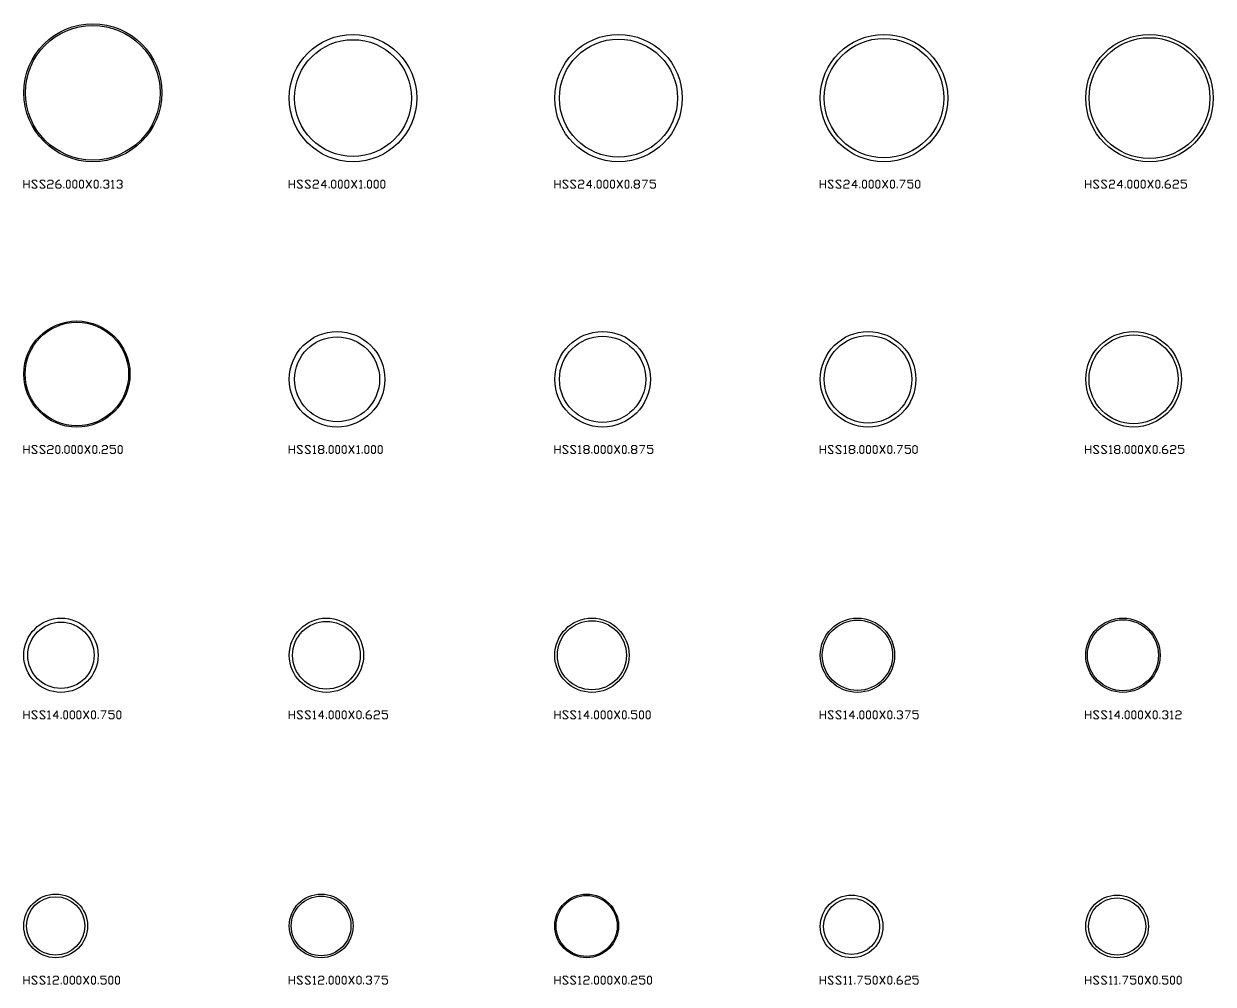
# Model space of a CAD drawing. Header units: inches. Extents: x 0 to 972, y -455 to 28.
# Drawn here: x 500 to 724, y -155 to 26 of the extents above; entities that cross this region are included whole.
import ezdxf

# ---------------------------------------------------------------- set-up
doc = ezdxf.new("R2010")
doc.units = ezdxf.units.IN
doc.header["$MEASUREMENT"] = 0
doc.layers.add('AISC_STEEL', color=7, linetype='Continuous')

msp = doc.modelspace()

# ---------------------------------------------------------------- linework, layer by layer
at = {"color": 3, "lineweight": 0}
for p, q in [((500, -5), (500, -3.5)), ((500, -4.24), (501, -4.24)), ((501, -3.5), (501, -5)), ((511.75, -5), (512.74, -3.5)), ((511.75, -3.5), (512.74, -5)), ((550, -5), (550, -3.5)), ((550, -4.24), (551, -4.24)), ((551, -3.5), (551, -5)), ((561.74, -5), (562.74, -3.5)), ((561.74, -3.5), (562.74, -5)), ((600, -5), (600, -3.5)), ((600, -4.24), (600.99, -4.24)), ((600.99, -3.5), (600.99, -5)), ((611.74, -5), (612.74, -3.5)), ((611.74, -3.5), (612.74, -5)), ((615.23, -4.24), (615.73, -4.24)), ((649.96, -5), (649.96, -3.5)), ((649.96, -4.24), (650.96, -4.24)), ((650.96, -3.5), (650.96, -5)), ((661.7, -5), (662.7, -3.5)), ((661.7, -3.5), (662.7, -5)), ((699.95, -5), (699.95, -3.5)), ((699.95, -4.24), (700.95, -4.24)), ((700.95, -3.5), (700.95, -5)), ((711.7, -5), (712.69, -3.5)), ((711.7, -3.5), (712.69, -5)), ((507.52, -5), (507.52, -4.73)), ((514.51, -5), (514.51, -4.73)), ((516.5, -5), (517, -5)), ((557.48, -5), (557.48, -4.73)), ((563.24, -5), (563.74, -5)), ((564.24, -5), (564.24, -4.73)), ((607.48, -5), (607.48, -4.73)), ((614.47, -5), (614.47, -4.73)), ((657.48, -5), (657.48, -4.73)), ((664.46, -5), (664.46, -4.73)), ((707.44, -5), (707.44, -4.73)), ((714.46, -5), (714.46, -4.73)), ((500, -55), (500, -53.5)), ((501, -53.5), (501, -55)), ((511.51, -55), (512.51, -53.5)), ((511.51, -53.5), (512.51, -55)), ((550, -55), (550, -53.5)), ((551, -53.5), (551, -55)), ((561.24, -55), (562.24, -53.5)), ((561.24, -53.5), (562.24, -55)), ((600, -55), (600, -53.5)), ((600.99, -53.5), (600.99, -55)), ((611.24, -55), (612.24, -53.5)), ((611.24, -53.5), (612.24, -55)), ((649.96, -55), (649.96, -53.5)), ((650.96, -53.5), (650.96, -55)), ((661.2, -55), (662.2, -53.5)), ((661.2, -53.5), (662.2, -55)), ((699.95, -55), (699.95, -53.5)), ((700.95, -53.5), (700.95, -55)), ((711.2, -55), (712.2, -53.5)), ((711.2, -53.5), (712.2, -55)), ((500, -54.23), (501, -54.23)), ((507.26, -55), (507.26, -54.73)), ((514.24, -55), (514.24, -54.73)), ((550, -54.23), (551, -54.23)), ((554.49, -55), (554.99, -55)), ((555.75, -54.23), (556.25, -54.23)), ((556.99, -55), (556.99, -54.73)), ((562.74, -55), (563.24, -55)), ((563.74, -55), (563.74, -54.73)), ((600, -54.23), (600.99, -54.23)), ((604.49, -55), (604.99, -55)), ((605.72, -54.23), (606.22, -54.23)), ((606.98, -55), (606.98, -54.73)), ((613.97, -55), (613.97, -54.73)), ((614.73, -54.23), (615.23, -54.23)), ((649.96, -54.23), (650.96, -54.23)), ((654.45, -55), (654.95, -55)), ((655.71, -54.23), (656.21, -54.23)), ((656.98, -55), (656.98, -54.73)), ((663.96, -55), (663.96, -54.73)), ((699.95, -54.23), (700.95, -54.23)), ((704.45, -55), (704.94, -55)), ((705.71, -54.23), (706.21, -54.23)), ((706.94, -55), (706.94, -54.73)), ((713.96, -55), (713.96, -54.73)), ((500, -104.99), (500, -103.5)), ((500, -104.23), (501, -104.23)), ((501, -103.5), (501, -104.99)), ((504.49, -104.99), (505.03, -104.99)), ((507.02, -104.99), (507.02, -104.73)), ((511.25, -104.99), (512.25, -103.5)), ((511.25, -103.5), (512.25, -104.99)), ((514.01, -104.99), (514.01, -104.73)), ((550, -104.99), (550, -103.5)), ((550, -104.23), (551, -104.23)), ((551, -103.5), (551, -104.99)), ((554.49, -104.99), (554.99, -104.99)), ((556.99, -104.99), (556.99, -104.73)), ((561.24, -104.99), (562.24, -103.5)), ((561.24, -103.5), (562.24, -104.99)), ((564, -104.99), (564, -104.73)), ((600, -104.99), (600, -103.5)), ((600, -104.23), (600.99, -104.23)), ((600.99, -103.5), (600.99, -104.99)), ((604.49, -104.99), (604.99, -104.99)), ((606.98, -104.99), (606.98, -104.73)), ((611.24, -104.99), (612.24, -103.5)), ((611.24, -103.5), (612.24, -104.99)), ((613.97, -104.99), (613.97, -104.73)), ((649.96, -104.99), (649.96, -103.5)), ((649.96, -104.23), (650.96, -104.23)), ((650.96, -103.5), (650.96, -104.99)), ((654.45, -104.99), (654.95, -104.99)), ((656.98, -104.99), (656.98, -104.73)), ((661.2, -104.99), (662.2, -103.5)), ((661.2, -103.5), (662.2, -104.99)), ((663.96, -104.99), (663.96, -104.73)), ((699.95, -104.99), (699.95, -103.5)), ((699.95, -104.23), (700.95, -104.23)), ((700.95, -103.5), (700.95, -104.99)), ((704.45, -104.99), (704.94, -104.99)), ((706.94, -104.99), (706.94, -104.73)), ((711.2, -104.99), (712.2, -103.5)), ((711.2, -103.5), (712.2, -104.99)), ((713.96, -104.99), (713.96, -104.73)), ((715.95, -104.99), (716.45, -104.99)), ((500, -154.99), (500, -153.49)), ((500, -154.22), (501, -154.22)), ((501, -153.49), (501, -154.99)), ((511.25, -154.99), (512.25, -153.49)), ((511.25, -153.49), (512.25, -154.99)), ((550, -154.99), (550, -153.49)), ((550, -154.22), (551, -154.22)), ((551, -153.49), (551, -154.99)), ((561.24, -154.99), (562.24, -153.49)), ((561.24, -153.49), (562.24, -154.99)), ((600, -154.99), (600, -153.49)), ((600, -154.22), (600.99, -154.22)), ((600.99, -153.49), (600.99, -154.99)), ((611.24, -154.99), (612.24, -153.49)), ((611.24, -153.49), (612.24, -154.99)), ((649.96, -154.99), (649.96, -153.49)), ((649.96, -154.22), (650.96, -154.22)), ((650.96, -153.49), (650.96, -154.99)), ((661.2, -154.99), (662.2, -153.49)), ((661.2, -153.49), (662.2, -154.99)), ((699.95, -154.99), (699.95, -153.49)), ((699.95, -154.22), (700.95, -154.22)), ((700.95, -153.49), (700.95, -154.99)), ((711.2, -154.99), (712.2, -153.49)), ((711.2, -153.49), (712.2, -154.99)), ((504.49, -154.99), (505.03, -154.99)), ((507.02, -154.99), (507.02, -154.72)), ((514.01, -154.99), (514.01, -154.72)), ((554.49, -154.99), (554.99, -154.99)), ((556.99, -154.99), (556.99, -154.72)), ((564, -154.99), (564, -154.72)), ((604.49, -154.99), (604.99, -154.99)), ((606.98, -154.99), (606.98, -154.72)), ((613.97, -154.99), (613.97, -154.72)), ((654.45, -154.99), (654.95, -154.99)), ((655.45, -154.99), (655.95, -154.99)), ((656.48, -154.99), (656.48, -154.72)), ((663.96, -154.99), (663.96, -154.72)), ((704.45, -154.99), (704.94, -154.99)), ((705.44, -154.99), (705.94, -154.99)), ((706.44, -154.99), (706.44, -154.72)), ((713.96, -154.99), (713.96, -154.72))]:
    msp.add_line(p, q, dxfattribs=at)
for points in [[(501.5, -4.73), (501.77, -5), (502.27, -5), (502.5, -4.73), (501.5, -3.74), (501.77, -3.5), (502.27, -3.5), (502.5, -3.74)], [(503, -4.73), (503.26, -5), (503.76, -5), (504, -4.73), (503, -3.74), (503.26, -3.5), (503.76, -3.5), (504, -3.74)], [(504.49, -3.74), (504.76, -3.5), (505.26, -3.5), (505.53, -3.74), (505.53, -4), (505.26, -4.24), (504.76, -4.24), (504.49, -4.5), (504.49, -5), (505.53, -5)], [(506.02, -4.24), (506.76, -4.24), (507.02, -4.5), (507.02, -4.73), (506.76, -5), (506.26, -5), (506.02, -4.73), (506.02, -4), (506.52, -3.5), (506.76, -3.5)], [(515.01, -3.74), (515.27, -3.5), (515.77, -3.5), (516, -3.74), (516, -4), (515.77, -4.24)], [(515.51, -4.24), (515.77, -4.24), (516, -4.5), (516, -4.73), (515.77, -5), (515.27, -5), (515.01, -4.73)], [(516.5, -3.74), (516.77, -3.5), (516.77, -5)], [(517.5, -3.74), (517.77, -3.5), (518.27, -3.5), (518.5, -3.74), (518.5, -4), (518.27, -4.24)], [(518, -4.24), (518.27, -4.24), (518.5, -4.5), (518.5, -4.73), (518.27, -5), (517.77, -5), (517.5, -4.73)], [(551.5, -4.73), (551.73, -5), (552.23, -5), (552.49, -4.73), (551.5, -3.74), (551.73, -3.5), (552.23, -3.5), (552.49, -3.74)], [(552.99, -4.73), (553.26, -5), (553.76, -5), (553.99, -4.73), (552.99, -3.74), (553.26, -3.5), (553.76, -3.5), (553.99, -3.74)], [(554.49, -3.74), (554.76, -3.5), (555.26, -3.5), (555.49, -3.74), (555.49, -4), (555.26, -4.24), (554.76, -4.24), (554.49, -4.5), (554.49, -5), (555.49, -5)], [(556.99, -4.5), (555.99, -4.5), (556.75, -3.5), (556.75, -5)], [(563.24, -3.74), (563.51, -3.5), (563.51, -5)], [(601.49, -4.73), (601.73, -5), (602.22, -5), (602.49, -4.73), (601.49, -3.74), (601.73, -3.5), (602.22, -3.5), (602.49, -3.74)], [(602.99, -4.73), (603.22, -5), (603.72, -5), (603.99, -4.73), (602.99, -3.74), (603.22, -3.5), (603.72, -3.5), (603.99, -3.74)], [(604.49, -3.74), (604.72, -3.5), (605.22, -3.5), (605.48, -3.74), (605.48, -4), (605.22, -4.24), (604.72, -4.24), (604.49, -4.5), (604.49, -5), (605.48, -5)], [(606.98, -4.5), (605.98, -4.5), (606.72, -3.5), (606.72, -5)], [(616.46, -3.5), (617.46, -3.5), (616.73, -5)], [(617.96, -4.73), (618.22, -5), (618.72, -5), (618.99, -4.73), (618.99, -4.24), (618.72, -4), (617.96, -4), (617.96, -3.5), (618.99, -3.5)], [(651.46, -4.73), (651.72, -5), (652.22, -5), (652.45, -4.73), (651.46, -3.74), (651.72, -3.5), (652.22, -3.5), (652.45, -3.74)], [(652.95, -4.73), (653.22, -5), (653.72, -5), (653.95, -4.73), (652.95, -3.74), (653.22, -3.5), (653.72, -3.5), (653.95, -3.74)], [(654.45, -3.74), (654.72, -3.5), (655.21, -3.5), (655.45, -3.74), (655.45, -4), (655.21, -4.24), (654.72, -4.24), (654.45, -4.5), (654.45, -5), (655.45, -5)], [(656.98, -4.5), (655.95, -4.5), (656.71, -3.5), (656.71, -5)], [(664.96, -3.5), (665.96, -3.5), (665.19, -5)], [(666.46, -4.73), (666.72, -5), (667.22, -5), (667.46, -4.73), (667.46, -4.24), (667.22, -4), (666.46, -4), (666.46, -3.5), (667.46, -3.5)], [(701.45, -4.73), (701.68, -5), (702.18, -5), (702.45, -4.73), (701.45, -3.74), (701.68, -3.5), (702.18, -3.5), (702.45, -3.74)], [(702.95, -4.73), (703.18, -5), (703.68, -5), (703.95, -4.73), (702.95, -3.74), (703.18, -3.5), (703.68, -3.5), (703.95, -3.74)], [(704.45, -3.74), (704.71, -3.5), (705.21, -3.5), (705.44, -3.74), (705.44, -4), (705.21, -4.24), (704.71, -4.24), (704.45, -4.5), (704.45, -5), (705.44, -5)], [(706.94, -4.5), (705.94, -4.5), (706.71, -3.5), (706.71, -5)], [(714.96, -4.24), (715.69, -4.24), (715.95, -4.5), (715.95, -4.73), (715.69, -5), (715.19, -5), (714.96, -4.73), (714.96, -4), (715.46, -3.5), (715.69, -3.5)], [(716.45, -3.74), (716.69, -3.5), (717.19, -3.5), (717.45, -3.74), (717.45, -4), (717.19, -4.24), (716.69, -4.24), (716.45, -4.5), (716.45, -5), (717.45, -5)], [(717.95, -4.73), (718.18, -5), (718.68, -5), (718.95, -4.73), (718.95, -4.24), (718.68, -4), (717.95, -4), (717.95, -3.5), (718.95, -3.5)], [(501.5, -54.73), (501.77, -55), (502.27, -55), (502.5, -54.73), (501.5, -53.73), (501.77, -53.5), (502.27, -53.5), (502.5, -53.73)], [(503, -54.73), (503.26, -55), (503.76, -55), (504, -54.73), (503, -53.73), (503.26, -53.5), (503.76, -53.5), (504, -53.73)], [(504.49, -53.73), (504.76, -53.5), (505.26, -53.5), (505.53, -53.73), (505.53, -54), (505.26, -54.23), (504.76, -54.23), (504.49, -54.5), (504.49, -55), (505.53, -55)], [(514.77, -53.73), (515.01, -53.5), (515.51, -53.5), (515.77, -53.73), (515.77, -54), (515.51, -54.23), (515.01, -54.23), (514.77, -54.5), (514.77, -55), (515.77, -55)], [(516.27, -54.73), (516.5, -55), (517, -55), (517.27, -54.73), (517.27, -54.23), (517, -54), (516.27, -54), (516.27, -53.5), (517.27, -53.5)], [(551.5, -54.73), (551.73, -55), (552.23, -55), (552.49, -54.73), (551.5, -53.73), (551.73, -53.5), (552.23, -53.5), (552.49, -53.73)], [(552.99, -54.73), (553.26, -55), (553.76, -55), (553.99, -54.73), (552.99, -53.73), (553.26, -53.5), (553.76, -53.5), (553.99, -53.73)], [(554.49, -53.73), (554.76, -53.5), (554.76, -55)], [(562.74, -53.73), (563.01, -53.5), (563.01, -55)], [(601.49, -54.73), (601.73, -55), (602.22, -55), (602.49, -54.73), (601.49, -53.73), (601.73, -53.5), (602.22, -53.5), (602.49, -53.73)], [(602.99, -54.73), (603.22, -55), (603.72, -55), (603.99, -54.73), (602.99, -53.73), (603.22, -53.5), (603.72, -53.5), (603.99, -53.73)], [(604.49, -53.73), (604.72, -53.5), (604.72, -55)], [(615.96, -53.5), (616.96, -53.5), (616.23, -55)], [(617.46, -54.73), (617.73, -55), (618.22, -55), (618.46, -54.73), (618.46, -54.23), (618.22, -54), (617.46, -54), (617.46, -53.5), (618.46, -53.5)], [(651.46, -54.73), (651.72, -55), (652.22, -55), (652.45, -54.73), (651.46, -53.73), (651.72, -53.5), (652.22, -53.5), (652.45, -53.73)], [(652.95, -54.73), (653.22, -55), (653.72, -55), (653.95, -54.73), (652.95, -53.73), (653.22, -53.5), (653.72, -53.5), (653.95, -53.73)], [(654.45, -53.73), (654.72, -53.5), (654.72, -55)], [(664.46, -53.5), (665.46, -53.5), (664.69, -55)], [(665.96, -54.73), (666.22, -55), (666.72, -55), (666.96, -54.73), (666.96, -54.23), (666.72, -54), (665.96, -54), (665.96, -53.5), (666.96, -53.5)], [(701.45, -54.73), (701.68, -55), (702.18, -55), (702.45, -54.73), (701.45, -53.73), (701.68, -53.5), (702.18, -53.5), (702.45, -53.73)], [(702.95, -54.73), (703.18, -55), (703.68, -55), (703.95, -54.73), (702.95, -53.73), (703.18, -53.5), (703.68, -53.5), (703.95, -53.73)], [(704.45, -53.73), (704.71, -53.5), (704.71, -55)], [(714.46, -54.23), (715.19, -54.23), (715.46, -54.5), (715.46, -54.73), (715.19, -55), (714.69, -55), (714.46, -54.73), (714.46, -54), (714.96, -53.5), (715.19, -53.5)], [(715.95, -53.73), (716.19, -53.5), (716.69, -53.5), (716.95, -53.73), (716.95, -54), (716.69, -54.23), (716.19, -54.23), (715.95, -54.5), (715.95, -55), (716.95, -55)], [(717.45, -54.73), (717.68, -55), (718.18, -55), (718.45, -54.73), (718.45, -54.23), (718.18, -54), (717.45, -54), (717.45, -53.5), (718.45, -53.5)], [(501.5, -104.73), (501.77, -104.99), (502.27, -104.99), (502.5, -104.73), (501.5, -103.73), (501.77, -103.5), (502.27, -103.5), (502.5, -103.73)], [(503, -104.73), (503.26, -104.99), (503.76, -104.99), (504, -104.73), (503, -103.73), (503.26, -103.5), (503.76, -103.5), (504, -103.73)], [(504.49, -103.73), (504.76, -103.5), (504.76, -104.99)], [(506.52, -104.49), (505.53, -104.49), (506.26, -103.5), (506.26, -104.99)], [(514.51, -103.5), (515.51, -103.5), (514.77, -104.99)], [(516, -104.73), (516.27, -104.99), (516.77, -104.99), (517, -104.73), (517, -104.23), (516.77, -103.99), (516, -103.99), (516, -103.5), (517, -103.5)], [(551.5, -104.73), (551.73, -104.99), (552.23, -104.99), (552.49, -104.73), (551.5, -103.73), (551.73, -103.5), (552.23, -103.5), (552.49, -103.73)], [(552.99, -104.73), (553.26, -104.99), (553.76, -104.99), (553.99, -104.73), (552.99, -103.73), (553.26, -103.5), (553.76, -103.5), (553.99, -103.73)], [(554.49, -103.73), (554.76, -103.5), (554.76, -104.99)], [(556.49, -104.49), (555.49, -104.49), (556.25, -103.5), (556.25, -104.99)], [(564.5, -104.23), (565.24, -104.23), (565.5, -104.49), (565.5, -104.73), (565.24, -104.99), (564.74, -104.99), (564.5, -104.73), (564.5, -103.99), (565, -103.5), (565.24, -103.5)], [(566, -103.73), (566.23, -103.5), (566.73, -103.5), (567, -103.73), (567, -103.99), (566.73, -104.23), (566.23, -104.23), (566, -104.49), (566, -104.99), (567, -104.99)], [(567.5, -104.73), (567.73, -104.99), (568.23, -104.99), (568.49, -104.73), (568.49, -104.23), (568.23, -103.99), (567.5, -103.99), (567.5, -103.5), (568.49, -103.5)], [(601.49, -104.73), (601.73, -104.99), (602.22, -104.99), (602.49, -104.73), (601.49, -103.73), (601.73, -103.5), (602.22, -103.5), (602.49, -103.73)], [(602.99, -104.73), (603.22, -104.99), (603.72, -104.99), (603.99, -104.73), (602.99, -103.73), (603.22, -103.5), (603.72, -103.5), (603.99, -103.73)], [(604.49, -103.73), (604.72, -103.5), (604.72, -104.99)], [(606.48, -104.49), (605.48, -104.49), (606.22, -103.5), (606.22, -104.99)], [(614.47, -104.73), (614.73, -104.99), (615.23, -104.99), (615.46, -104.73), (615.46, -104.23), (615.23, -103.99), (614.47, -103.99), (614.47, -103.5), (615.46, -103.5)], [(651.46, -104.73), (651.72, -104.99), (652.22, -104.99), (652.45, -104.73), (651.46, -103.73), (651.72, -103.5), (652.22, -103.5), (652.45, -103.73)], [(652.95, -104.73), (653.22, -104.99), (653.72, -104.99), (653.95, -104.73), (652.95, -103.73), (653.22, -103.5), (653.72, -103.5), (653.95, -103.73)], [(654.45, -103.73), (654.72, -103.5), (654.72, -104.99)], [(656.48, -104.49), (655.45, -104.49), (656.21, -103.5), (656.21, -104.99)], [(664.46, -103.73), (664.69, -103.5), (665.19, -103.5), (665.46, -103.73), (665.46, -103.99), (665.19, -104.23)], [(664.96, -104.23), (665.19, -104.23), (665.46, -104.49), (665.46, -104.73), (665.19, -104.99), (664.69, -104.99), (664.46, -104.73)], [(665.96, -103.5), (666.96, -103.5), (666.22, -104.99)], [(667.46, -104.73), (667.72, -104.99), (668.22, -104.99), (668.45, -104.73), (668.45, -104.23), (668.22, -103.99), (667.46, -103.99), (667.46, -103.5), (668.45, -103.5)], [(701.45, -104.73), (701.68, -104.99), (702.18, -104.99), (702.45, -104.73), (701.45, -103.73), (701.68, -103.5), (702.18, -103.5), (702.45, -103.73)], [(702.95, -104.73), (703.18, -104.99), (703.68, -104.99), (703.95, -104.73), (702.95, -103.73), (703.18, -103.5), (703.68, -103.5), (703.95, -103.73)], [(704.45, -103.73), (704.71, -103.5), (704.71, -104.99)], [(706.44, -104.49), (705.44, -104.49), (706.21, -103.5), (706.21, -104.99)], [(714.46, -103.73), (714.69, -103.5), (715.19, -103.5), (715.46, -103.73), (715.46, -103.99), (715.19, -104.23)], [(714.96, -104.23), (715.19, -104.23), (715.46, -104.49), (715.46, -104.73), (715.19, -104.99), (714.69, -104.99), (714.46, -104.73)], [(715.95, -103.73), (716.19, -103.5), (716.19, -104.99)], [(716.95, -103.73), (717.19, -103.5), (717.68, -103.5), (717.95, -103.73), (717.95, -103.99), (717.68, -104.23), (717.19, -104.23), (716.95, -104.49), (716.95, -104.99), (717.95, -104.99)], [(501.5, -154.72), (501.77, -154.99), (502.27, -154.99), (502.5, -154.72), (501.5, -153.72), (501.77, -153.49), (502.27, -153.49), (502.5, -153.72)], [(503, -154.72), (503.26, -154.99), (503.76, -154.99), (504, -154.72), (503, -153.72), (503.26, -153.49), (503.76, -153.49), (504, -153.72)], [(504.49, -153.72), (504.76, -153.49), (504.76, -154.99)], [(505.53, -153.72), (505.76, -153.49), (506.26, -153.49), (506.52, -153.72), (506.52, -153.99), (506.26, -154.22), (505.76, -154.22), (505.53, -154.49), (505.53, -154.99), (506.52, -154.99)], [(514.51, -154.72), (514.77, -154.99), (515.27, -154.99), (515.51, -154.72), (515.51, -154.22), (515.27, -153.99), (514.51, -153.99), (514.51, -153.49), (515.51, -153.49)], [(551.5, -154.72), (551.73, -154.99), (552.23, -154.99), (552.49, -154.72), (551.5, -153.72), (551.73, -153.49), (552.23, -153.49), (552.49, -153.72)], [(552.99, -154.72), (553.26, -154.99), (553.76, -154.99), (553.99, -154.72), (552.99, -153.72), (553.26, -153.49), (553.76, -153.49), (553.99, -153.72)], [(554.49, -153.72), (554.76, -153.49), (554.76, -154.99)], [(555.49, -153.72), (555.75, -153.49), (556.25, -153.49), (556.49, -153.72), (556.49, -153.99), (556.25, -154.22), (555.75, -154.22), (555.49, -154.49), (555.49, -154.99), (556.49, -154.99)], [(564.5, -153.72), (564.74, -153.49), (565.24, -153.49), (565.5, -153.72), (565.5, -153.99), (565.24, -154.22)], [(565, -154.22), (565.24, -154.22), (565.5, -154.49), (565.5, -154.72), (565.24, -154.99), (564.74, -154.99), (564.5, -154.72)], [(566, -153.49), (567, -153.49), (566.23, -154.99)], [(567.5, -154.72), (567.73, -154.99), (568.23, -154.99), (568.49, -154.72), (568.49, -154.22), (568.23, -153.99), (567.5, -153.99), (567.5, -153.49), (568.49, -153.49)], [(601.49, -154.72), (601.73, -154.99), (602.22, -154.99), (602.49, -154.72), (601.49, -153.72), (601.73, -153.49), (602.22, -153.49), (602.49, -153.72)], [(602.99, -154.72), (603.22, -154.99), (603.72, -154.99), (603.99, -154.72), (602.99, -153.72), (603.22, -153.49), (603.72, -153.49), (603.99, -153.72)], [(604.49, -153.72), (604.72, -153.49), (604.72, -154.99)], [(605.48, -153.72), (605.72, -153.49), (606.22, -153.49), (606.48, -153.72), (606.48, -153.99), (606.22, -154.22), (605.72, -154.22), (605.48, -154.49), (605.48, -154.99), (606.48, -154.99)], [(614.47, -153.72), (614.73, -153.49), (615.23, -153.49), (615.46, -153.72), (615.46, -153.99), (615.23, -154.22), (614.73, -154.22), (614.47, -154.49), (614.47, -154.99), (615.46, -154.99)], [(615.96, -154.72), (616.23, -154.99), (616.73, -154.99), (616.96, -154.72), (616.96, -154.22), (616.73, -153.99), (615.96, -153.99), (615.96, -153.49), (616.96, -153.49)], [(651.46, -154.72), (651.72, -154.99), (652.22, -154.99), (652.45, -154.72), (651.46, -153.72), (651.72, -153.49), (652.22, -153.49), (652.45, -153.72)], [(652.95, -154.72), (653.22, -154.99), (653.72, -154.99), (653.95, -154.72), (652.95, -153.72), (653.22, -153.49), (653.72, -153.49), (653.95, -153.72)], [(654.45, -153.72), (654.72, -153.49), (654.72, -154.99)], [(655.45, -153.72), (655.71, -153.49), (655.71, -154.99)], [(656.98, -153.49), (657.98, -153.49), (657.21, -154.99)], [(658.47, -154.72), (658.71, -154.99), (659.21, -154.99), (659.47, -154.72), (659.47, -154.22), (659.21, -153.99), (658.47, -153.99), (658.47, -153.49), (659.47, -153.49)], [(664.46, -154.22), (665.19, -154.22), (665.46, -154.49), (665.46, -154.72), (665.19, -154.99), (664.69, -154.99), (664.46, -154.72), (664.46, -153.99), (664.96, -153.49), (665.19, -153.49)], [(665.96, -153.72), (666.22, -153.49), (666.72, -153.49), (666.96, -153.72), (666.96, -153.99), (666.72, -154.22), (666.22, -154.22), (665.96, -154.49), (665.96, -154.99), (666.96, -154.99)], [(667.46, -154.72), (667.72, -154.99), (668.22, -154.99), (668.45, -154.72), (668.45, -154.22), (668.22, -153.99), (667.46, -153.99), (667.46, -153.49), (668.45, -153.49)], [(701.45, -154.72), (701.68, -154.99), (702.18, -154.99), (702.45, -154.72), (701.45, -153.72), (701.68, -153.49), (702.18, -153.49), (702.45, -153.72)], [(702.95, -154.72), (703.18, -154.99), (703.68, -154.99), (703.95, -154.72), (702.95, -153.72), (703.18, -153.49), (703.68, -153.49), (703.95, -153.72)], [(704.45, -153.72), (704.71, -153.49), (704.71, -154.99)], [(705.44, -153.72), (705.71, -153.49), (705.71, -154.99)], [(706.94, -153.49), (707.94, -153.49), (707.21, -154.99)], [(708.44, -154.72), (708.7, -154.99), (709.2, -154.99), (709.43, -154.72), (709.43, -154.22), (709.2, -153.99), (708.44, -153.99), (708.44, -153.49), (709.43, -153.49)], [(714.46, -154.72), (714.69, -154.99), (715.19, -154.99), (715.46, -154.72), (715.46, -154.22), (715.19, -153.99), (714.46, -153.99), (714.46, -153.49), (715.46, -153.49)]]:
    msp.add_lwpolyline(points, dxfattribs=at)
for points in [[(508.25, -5), (508.25, -5), (508.52, -5), (508.75, -4.73), (508.75, -3.74), (508.52, -3.5), (508.25, -3.5), (508.02, -3.74), (508.02, -4.73)], [(509.52, -5), (509.52, -5), (509.75, -5), (510.02, -4.73), (510.02, -3.74), (509.75, -3.5), (509.52, -3.5), (509.25, -3.74), (509.25, -4.73)], [(510.75, -5), (510.75, -5), (511.01, -5), (511.25, -4.73), (511.25, -3.74), (511.01, -3.5), (510.75, -3.5), (510.52, -3.74), (510.52, -4.73)], [(513.51, -5), (513.51, -5), (513.74, -5), (514.01, -4.73), (514.01, -3.74), (513.74, -3.5), (513.51, -3.5), (513.24, -3.74), (513.24, -4.73)], [(558.25, -5), (558.25, -5), (558.48, -5), (558.75, -4.73), (558.75, -3.74), (558.48, -3.5), (558.25, -3.5), (557.98, -3.74), (557.98, -4.73)], [(559.48, -5), (559.48, -5), (559.75, -5), (559.98, -4.73), (559.98, -3.74), (559.75, -3.5), (559.48, -3.5), (559.25, -3.74), (559.25, -4.73)], [(560.74, -5), (560.74, -5), (560.98, -5), (561.24, -4.73), (561.24, -3.74), (560.98, -3.5), (560.74, -3.5), (560.48, -3.74), (560.48, -4.73)], [(565, -5), (565, -5), (565.24, -5), (565.5, -4.73), (565.5, -3.74), (565.24, -3.5), (565, -3.5), (564.74, -3.74), (564.74, -4.73)], [(566.23, -5), (566.23, -5), (566.5, -5), (566.73, -4.73), (566.73, -3.74), (566.5, -3.5), (566.23, -3.5), (566, -3.74), (566, -4.73)], [(567.5, -5), (567.5, -5), (567.73, -5), (568, -4.73), (568, -3.74), (567.73, -3.5), (567.5, -3.5), (567.23, -3.74), (567.23, -4.73)], [(608.21, -5), (608.21, -5), (608.48, -5), (608.71, -4.73), (608.71, -3.74), (608.48, -3.5), (608.21, -3.5), (607.98, -3.74), (607.98, -4.73)], [(609.48, -5), (609.48, -5), (609.74, -5), (609.98, -4.73), (609.98, -3.74), (609.74, -3.5), (609.48, -3.5), (609.24, -3.74), (609.24, -4.73)], [(610.74, -5), (610.74, -5), (610.97, -5), (611.24, -4.73), (611.24, -3.74), (610.97, -3.5), (610.74, -3.5), (610.47, -3.74), (610.47, -4.73)], [(613.47, -5), (613.47, -5), (613.73, -5), (613.97, -4.73), (613.97, -3.74), (613.73, -3.5), (613.47, -3.5), (613.24, -3.74), (613.24, -4.73)], [(615.73, -4.24), (615.96, -4.5), (615.96, -4.73), (615.73, -5), (615.23, -5), (614.96, -4.73), (614.96, -4.5), (615.23, -4.24), (614.96, -4), (614.96, -3.74), (615.23, -3.5), (615.73, -3.5), (615.96, -3.74), (615.96, -4)], [(658.21, -5), (658.21, -5), (658.47, -5), (658.71, -4.73), (658.71, -3.74), (658.47, -3.5), (658.21, -3.5), (657.98, -3.74), (657.98, -4.73)], [(659.47, -5), (659.47, -5), (659.71, -5), (659.97, -4.73), (659.97, -3.74), (659.71, -3.5), (659.47, -3.5), (659.21, -3.74), (659.21, -4.73)], [(660.7, -5), (660.7, -5), (660.97, -5), (661.2, -4.73), (661.2, -3.74), (660.97, -3.5), (660.7, -3.5), (660.47, -3.74), (660.47, -4.73)], [(663.46, -5), (663.46, -5), (663.7, -5), (663.96, -4.73), (663.96, -3.74), (663.7, -3.5), (663.46, -3.5), (663.2, -3.74), (663.2, -4.73)], [(668.22, -5), (668.22, -5), (668.45, -5), (668.72, -4.73), (668.72, -3.74), (668.45, -3.5), (668.22, -3.5), (667.95, -3.74), (667.95, -4.73)], [(708.2, -5), (708.2, -5), (708.44, -5), (708.7, -4.73), (708.7, -3.74), (708.44, -3.5), (708.2, -3.5), (707.94, -3.74), (707.94, -4.73)], [(709.43, -5), (709.43, -5), (709.7, -5), (709.93, -4.73), (709.93, -3.74), (709.7, -3.5), (709.43, -3.5), (709.2, -3.74), (709.2, -4.73)], [(710.7, -5), (710.7, -5), (710.93, -5), (711.2, -4.73), (711.2, -3.74), (710.93, -3.5), (710.7, -3.5), (710.43, -3.74), (710.43, -4.73)], [(713.46, -5), (713.46, -5), (713.69, -5), (713.96, -4.73), (713.96, -3.74), (713.69, -3.5), (713.46, -3.5), (713.19, -3.74), (713.19, -4.73)], [(506.26, -55), (506.26, -55), (506.52, -55), (506.76, -54.73), (506.76, -53.73), (506.52, -53.5), (506.26, -53.5), (506.02, -53.73), (506.02, -54.73)], [(508.02, -55), (508.02, -55), (508.25, -55), (508.52, -54.73), (508.52, -53.73), (508.25, -53.5), (508.02, -53.5), (507.75, -53.73), (507.75, -54.73)], [(509.25, -55), (509.25, -55), (509.52, -55), (509.75, -54.73), (509.75, -53.73), (509.52, -53.5), (509.25, -53.5), (509.02, -53.73), (509.02, -54.73)], [(510.52, -55), (510.52, -55), (510.75, -55), (511.01, -54.73), (511.01, -53.73), (510.75, -53.5), (510.52, -53.5), (510.25, -53.73), (510.25, -54.73)], [(513.24, -55), (513.24, -55), (513.51, -55), (513.74, -54.73), (513.74, -53.73), (513.51, -53.5), (513.24, -53.5), (513.01, -53.73), (513.01, -54.73)], [(518, -55), (518, -55), (518.27, -55), (518.5, -54.73), (518.5, -53.73), (518.27, -53.5), (518, -53.5), (517.77, -53.73), (517.77, -54.73)], [(556.25, -54.23), (556.49, -54.5), (556.49, -54.73), (556.25, -55), (555.75, -55), (555.49, -54.73), (555.49, -54.5), (555.75, -54.23), (555.49, -54), (555.49, -53.73), (555.75, -53.5), (556.25, -53.5), (556.49, -53.73), (556.49, -54)], [(557.75, -55), (557.75, -55), (557.98, -55), (558.25, -54.73), (558.25, -53.73), (557.98, -53.5), (557.75, -53.5), (557.48, -53.73), (557.48, -54.73)], [(558.98, -55), (558.98, -55), (559.25, -55), (559.48, -54.73), (559.48, -53.73), (559.25, -53.5), (558.98, -53.5), (558.75, -53.73), (558.75, -54.73)], [(560.25, -55), (560.25, -55), (560.48, -55), (560.74, -54.73), (560.74, -53.73), (560.48, -53.5), (560.25, -53.5), (559.98, -53.73), (559.98, -54.73)], [(564.5, -55), (564.5, -55), (564.74, -55), (565, -54.73), (565, -53.73), (564.74, -53.5), (564.5, -53.5), (564.24, -53.73), (564.24, -54.73)], [(565.73, -55), (565.73, -55), (566, -55), (566.23, -54.73), (566.23, -53.73), (566, -53.5), (565.73, -53.5), (565.5, -53.73), (565.5, -54.73)], [(567, -55), (567, -55), (567.23, -55), (567.5, -54.73), (567.5, -53.73), (567.23, -53.5), (567, -53.5), (566.73, -53.73), (566.73, -54.73)], [(606.22, -54.23), (606.48, -54.5), (606.48, -54.73), (606.22, -55), (605.72, -55), (605.48, -54.73), (605.48, -54.5), (605.72, -54.23), (605.48, -54), (605.48, -53.73), (605.72, -53.5), (606.22, -53.5), (606.48, -53.73), (606.48, -54)], [(607.71, -55), (607.71, -55), (607.98, -55), (608.21, -54.73), (608.21, -53.73), (607.98, -53.5), (607.71, -53.5), (607.48, -53.73), (607.48, -54.73)], [(608.98, -55), (608.98, -55), (609.24, -55), (609.48, -54.73), (609.48, -53.73), (609.24, -53.5), (608.98, -53.5), (608.71, -53.73), (608.71, -54.73)], [(610.24, -55), (610.24, -55), (610.47, -55), (610.74, -54.73), (610.74, -53.73), (610.47, -53.5), (610.24, -53.5), (609.98, -53.73), (609.98, -54.73)], [(612.97, -55), (612.97, -55), (613.24, -55), (613.47, -54.73), (613.47, -53.73), (613.24, -53.5), (612.97, -53.5), (612.74, -53.73), (612.74, -54.73)], [(615.23, -54.23), (615.46, -54.5), (615.46, -54.73), (615.23, -55), (614.73, -55), (614.47, -54.73), (614.47, -54.5), (614.73, -54.23), (614.47, -54), (614.47, -53.73), (614.73, -53.5), (615.23, -53.5), (615.46, -53.73), (615.46, -54)], [(656.21, -54.23), (656.48, -54.5), (656.48, -54.73), (656.21, -55), (655.71, -55), (655.45, -54.73), (655.45, -54.5), (655.71, -54.23), (655.45, -54), (655.45, -53.73), (655.71, -53.5), (656.21, -53.5), (656.48, -53.73), (656.48, -54)], [(657.71, -55), (657.71, -55), (657.98, -55), (658.21, -54.73), (658.21, -53.73), (657.98, -53.5), (657.71, -53.5), (657.48, -53.73), (657.48, -54.73)], [(658.97, -55), (658.97, -55), (659.21, -55), (659.47, -54.73), (659.47, -53.73), (659.21, -53.5), (658.97, -53.5), (658.71, -53.73), (658.71, -54.73)], [(660.2, -55), (660.2, -55), (660.47, -55), (660.7, -54.73), (660.7, -53.73), (660.47, -53.5), (660.2, -53.5), (659.97, -53.73), (659.97, -54.73)], [(662.97, -55), (662.97, -55), (663.2, -55), (663.46, -54.73), (663.46, -53.73), (663.2, -53.5), (662.97, -53.5), (662.7, -53.73), (662.7, -54.73)], [(667.72, -55), (667.72, -55), (667.95, -55), (668.22, -54.73), (668.22, -53.73), (667.95, -53.5), (667.72, -53.5), (667.46, -53.73), (667.46, -54.73)], [(706.21, -54.23), (706.44, -54.5), (706.44, -54.73), (706.21, -55), (705.71, -55), (705.44, -54.73), (705.44, -54.5), (705.71, -54.23), (705.44, -54), (705.44, -53.73), (705.71, -53.5), (706.21, -53.5), (706.44, -53.73), (706.44, -54)], [(707.71, -55), (707.71, -55), (707.94, -55), (708.2, -54.73), (708.2, -53.73), (707.94, -53.5), (707.71, -53.5), (707.44, -53.73), (707.44, -54.73)], [(708.94, -55), (708.94, -55), (709.2, -55), (709.43, -54.73), (709.43, -53.73), (709.2, -53.5), (708.94, -53.5), (708.7, -53.73), (708.7, -54.73)], [(710.2, -55), (710.2, -55), (710.43, -55), (710.7, -54.73), (710.7, -53.73), (710.43, -53.5), (710.2, -53.5), (709.93, -53.73), (709.93, -54.73)], [(712.93, -55), (712.93, -55), (713.19, -55), (713.46, -54.73), (713.46, -53.73), (713.19, -53.5), (712.93, -53.5), (712.69, -53.73), (712.69, -54.73)], [(507.75, -104.99), (507.75, -104.99), (508.02, -104.99), (508.25, -104.73), (508.25, -103.73), (508.02, -103.5), (507.75, -103.5), (507.52, -103.73), (507.52, -104.73)], [(509.02, -104.99), (509.02, -104.99), (509.25, -104.99), (509.52, -104.73), (509.52, -103.73), (509.25, -103.5), (509.02, -103.5), (508.75, -103.73), (508.75, -104.73)], [(510.25, -104.99), (510.25, -104.99), (510.52, -104.99), (510.75, -104.73), (510.75, -103.73), (510.52, -103.5), (510.25, -103.5), (510.02, -103.73), (510.02, -104.73)], [(513.01, -104.99), (513.01, -104.99), (513.24, -104.99), (513.51, -104.73), (513.51, -103.73), (513.24, -103.5), (513.01, -103.5), (512.74, -103.73), (512.74, -104.73)], [(517.77, -104.99), (517.77, -104.99), (518, -104.99), (518.27, -104.73), (518.27, -103.73), (518, -103.5), (517.77, -103.5), (517.5, -103.73), (517.5, -104.73)], [(557.75, -104.99), (557.75, -104.99), (557.98, -104.99), (558.25, -104.73), (558.25, -103.73), (557.98, -103.5), (557.75, -103.5), (557.48, -103.73), (557.48, -104.73)], [(558.98, -104.99), (558.98, -104.99), (559.25, -104.99), (559.48, -104.73), (559.48, -103.73), (559.25, -103.5), (558.98, -103.5), (558.75, -103.73), (558.75, -104.73)], [(560.25, -104.99), (560.25, -104.99), (560.48, -104.99), (560.74, -104.73), (560.74, -103.73), (560.48, -103.5), (560.25, -103.5), (559.98, -103.73), (559.98, -104.73)], [(563.01, -104.99), (563.01, -104.99), (563.24, -104.99), (563.51, -104.73), (563.51, -103.73), (563.24, -103.5), (563.01, -103.5), (562.74, -103.73), (562.74, -104.73)], [(607.71, -104.99), (607.71, -104.99), (607.98, -104.99), (608.21, -104.73), (608.21, -103.73), (607.98, -103.5), (607.71, -103.5), (607.48, -103.73), (607.48, -104.73)], [(608.98, -104.99), (608.98, -104.99), (609.24, -104.99), (609.48, -104.73), (609.48, -103.73), (609.24, -103.5), (608.98, -103.5), (608.71, -103.73), (608.71, -104.73)], [(610.24, -104.99), (610.24, -104.99), (610.47, -104.99), (610.74, -104.73), (610.74, -103.73), (610.47, -103.5), (610.24, -103.5), (609.98, -103.73), (609.98, -104.73)], [(612.97, -104.99), (612.97, -104.99), (613.24, -104.99), (613.47, -104.73), (613.47, -103.73), (613.24, -103.5), (612.97, -103.5), (612.74, -103.73), (612.74, -104.73)], [(616.23, -104.99), (616.23, -104.99), (616.46, -104.99), (616.73, -104.73), (616.73, -103.73), (616.46, -103.5), (616.23, -103.5), (615.96, -103.73), (615.96, -104.73)], [(617.46, -104.99), (617.46, -104.99), (617.73, -104.99), (617.96, -104.73), (617.96, -103.73), (617.73, -103.5), (617.46, -103.5), (617.23, -103.73), (617.23, -104.73)], [(657.71, -104.99), (657.71, -104.99), (657.98, -104.99), (658.21, -104.73), (658.21, -103.73), (657.98, -103.5), (657.71, -103.5), (657.48, -103.73), (657.48, -104.73)], [(658.97, -104.99), (658.97, -104.99), (659.21, -104.99), (659.47, -104.73), (659.47, -103.73), (659.21, -103.5), (658.97, -103.5), (658.71, -103.73), (658.71, -104.73)], [(660.2, -104.99), (660.2, -104.99), (660.47, -104.99), (660.7, -104.73), (660.7, -103.73), (660.47, -103.5), (660.2, -103.5), (659.97, -103.73), (659.97, -104.73)], [(662.97, -104.99), (662.97, -104.99), (663.2, -104.99), (663.46, -104.73), (663.46, -103.73), (663.2, -103.5), (662.97, -103.5), (662.7, -103.73), (662.7, -104.73)], [(707.71, -104.99), (707.71, -104.99), (707.94, -104.99), (708.2, -104.73), (708.2, -103.73), (707.94, -103.5), (707.71, -103.5), (707.44, -103.73), (707.44, -104.73)], [(708.94, -104.99), (708.94, -104.99), (709.2, -104.99), (709.43, -104.73), (709.43, -103.73), (709.2, -103.5), (708.94, -103.5), (708.7, -103.73), (708.7, -104.73)], [(710.2, -104.99), (710.2, -104.99), (710.43, -104.99), (710.7, -104.73), (710.7, -103.73), (710.43, -103.5), (710.2, -103.5), (709.93, -103.73), (709.93, -104.73)], [(712.93, -104.99), (712.93, -104.99), (713.19, -104.99), (713.46, -104.73), (713.46, -103.73), (713.19, -103.5), (712.93, -103.5), (712.69, -103.73), (712.69, -104.73)], [(507.75, -154.99), (507.75, -154.99), (508.02, -154.99), (508.25, -154.72), (508.25, -153.72), (508.02, -153.49), (507.75, -153.49), (507.52, -153.72), (507.52, -154.72)], [(509.02, -154.99), (509.02, -154.99), (509.25, -154.99), (509.52, -154.72), (509.52, -153.72), (509.25, -153.49), (509.02, -153.49), (508.75, -153.72), (508.75, -154.72)], [(510.25, -154.99), (510.25, -154.99), (510.52, -154.99), (510.75, -154.72), (510.75, -153.72), (510.52, -153.49), (510.25, -153.49), (510.02, -153.72), (510.02, -154.72)], [(513.01, -154.99), (513.01, -154.99), (513.24, -154.99), (513.51, -154.72), (513.51, -153.72), (513.24, -153.49), (513.01, -153.49), (512.74, -153.72), (512.74, -154.72)], [(516.27, -154.99), (516.27, -154.99), (516.5, -154.99), (516.77, -154.72), (516.77, -153.72), (516.5, -153.49), (516.27, -153.49), (516, -153.72), (516, -154.72)], [(517.5, -154.99), (517.5, -154.99), (517.77, -154.99), (518, -154.72), (518, -153.72), (517.77, -153.49), (517.5, -153.49), (517.27, -153.72), (517.27, -154.72)], [(557.75, -154.99), (557.75, -154.99), (557.98, -154.99), (558.25, -154.72), (558.25, -153.72), (557.98, -153.49), (557.75, -153.49), (557.48, -153.72), (557.48, -154.72)], [(558.98, -154.99), (558.98, -154.99), (559.25, -154.99), (559.48, -154.72), (559.48, -153.72), (559.25, -153.49), (558.98, -153.49), (558.75, -153.72), (558.75, -154.72)], [(560.25, -154.99), (560.25, -154.99), (560.48, -154.99), (560.74, -154.72), (560.74, -153.72), (560.48, -153.49), (560.25, -153.49), (559.98, -153.72), (559.98, -154.72)], [(563.01, -154.99), (563.01, -154.99), (563.24, -154.99), (563.51, -154.72), (563.51, -153.72), (563.24, -153.49), (563.01, -153.49), (562.74, -153.72), (562.74, -154.72)], [(607.71, -154.99), (607.71, -154.99), (607.98, -154.99), (608.21, -154.72), (608.21, -153.72), (607.98, -153.49), (607.71, -153.49), (607.48, -153.72), (607.48, -154.72)], [(608.98, -154.99), (608.98, -154.99), (609.24, -154.99), (609.48, -154.72), (609.48, -153.72), (609.24, -153.49), (608.98, -153.49), (608.71, -153.72), (608.71, -154.72)], [(610.24, -154.99), (610.24, -154.99), (610.47, -154.99), (610.74, -154.72), (610.74, -153.72), (610.47, -153.49), (610.24, -153.49), (609.98, -153.72), (609.98, -154.72)], [(612.97, -154.99), (612.97, -154.99), (613.24, -154.99), (613.47, -154.72), (613.47, -153.72), (613.24, -153.49), (612.97, -153.49), (612.74, -153.72), (612.74, -154.72)], [(617.73, -154.99), (617.73, -154.99), (617.96, -154.99), (618.22, -154.72), (618.22, -153.72), (617.96, -153.49), (617.73, -153.49), (617.46, -153.72), (617.46, -154.72)], [(660.2, -154.99), (660.2, -154.99), (660.47, -154.99), (660.7, -154.72), (660.7, -153.72), (660.47, -153.49), (660.2, -153.49), (659.97, -153.72), (659.97, -154.72)], [(662.97, -154.99), (662.97, -154.99), (663.2, -154.99), (663.46, -154.72), (663.46, -153.72), (663.2, -153.49), (662.97, -153.49), (662.7, -153.72), (662.7, -154.72)], [(710.2, -154.99), (710.2, -154.99), (710.43, -154.99), (710.7, -154.72), (710.7, -153.72), (710.43, -153.49), (710.2, -153.49), (709.93, -153.72), (709.93, -154.72)], [(712.93, -154.99), (712.93, -154.99), (713.19, -154.99), (713.46, -154.72), (713.46, -153.72), (713.19, -153.49), (712.93, -153.49), (712.69, -153.72), (712.69, -154.72)], [(716.19, -154.99), (716.19, -154.99), (716.45, -154.99), (716.69, -154.72), (716.69, -153.72), (716.45, -153.49), (716.19, -153.49), (715.95, -153.72), (715.95, -154.72)], [(717.45, -154.99), (717.45, -154.99), (717.68, -154.99), (717.95, -154.72), (717.95, -153.72), (717.68, -153.49), (717.45, -153.49), (717.19, -153.72), (717.19, -154.72)]]:
    msp.add_lwpolyline(points, close=True, dxfattribs=at)
at = {"layer": 'AISC_STEEL'}
for centre, radius in [((513, 13), 13), ((513, 13), 12.69), ((562, 12), 12), ((562, 12), 11), ((612, 12), 12), ((612, 12), 11.12), ((662, 12), 12), ((662, 12), 11.25), ((712, 12), 12), ((712, 12), 11.38), ((510, -40), 10), ((510, -40), 9.75), ((559, -41), 9), ((559, -41), 8), ((609, -41), 9), ((609, -41), 8.12), ((659, -41), 9), ((659, -41), 8.25), ((709, -41), 9), ((709, -41), 8.38), ((507, -93), 7), ((507, -93), 6.25), ((557, -93), 7), ((557, -93), 6.38), ((607, -93), 7), ((607, -93), 6.5), ((657, -93), 7), ((657, -93), 6.62), ((707, -93), 7), ((707, -93), 6.69), ((506, -144), 6), ((506, -144), 5.5), ((556, -144), 6), ((556, -144), 5.62), ((606, -144), 6), ((606, -144), 5.75), ((655.9, -144.1), 5.9), ((655.9, -144.1), 5.28), ((705.9, -144.1), 5.9), ((705.9, -144.1), 5.4)]:
    msp.add_circle(centre, radius, dxfattribs=at)

doc.saveas('drawing.dxf')
